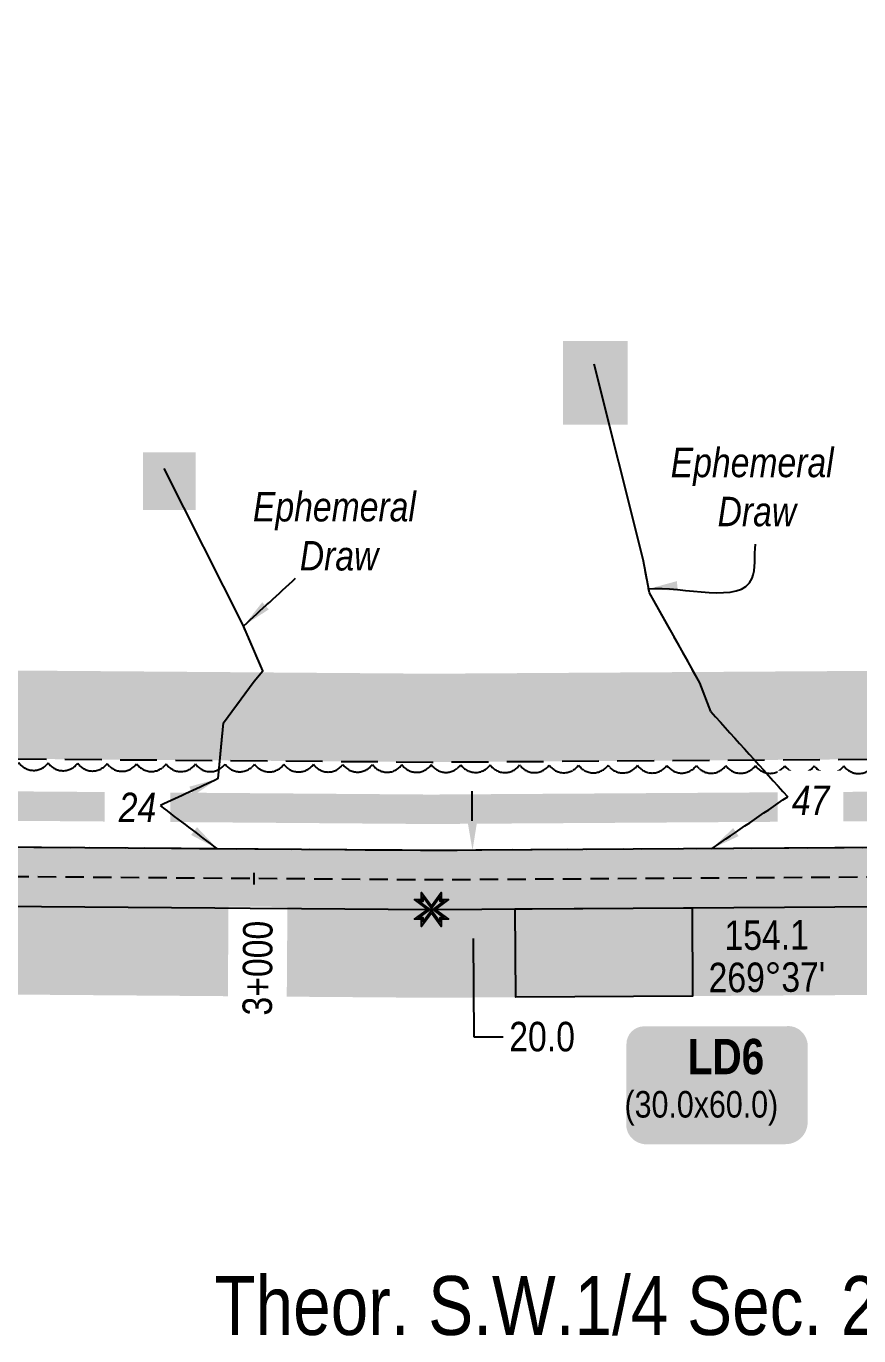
# Model space of a CAD drawing. Extents: x 454192 to 460119, y 6044068 to 6049303.
# Drawn here: x 457831.2 to 458113.8, y 6046286 to 6046730.5 of the extents above; entities that cross this region are included whole.
import ezdxf
from ezdxf.enums import TextEntityAlignment as Align

# ---------------------------------------------------------------- set-up
doc = ezdxf.new("R2010")
doc.units = 0
doc.header["$LTSCALE"] = 5
doc.header["$PDMODE"] = 34
doc.header["$PDSIZE"] = 0.03
for name, pattern in [('0', [1, 1, 0]), ('foc-ACCESSROAD', [3.75, 2.5, -1.25]), ('foc-TIELINE', [1.875, 1.25, -0.625]), ('foc-TOPO-ephemeral', [6.25, 3.125, -0.625, 0.625, -0.625, 0.625, -0.625])]:
    doc.linetypes.add(name, pattern=pattern)
doc.layers.get('Defpoints').update_dxf_attribs({"color": 9})
for name, color, linetype in [('AS-ROADS', 254, 'Continuous'), ('AS-UNDERLAY-H', 141, 'Continuous'), ('C-SYMBOL', 7, 'Continuous'), ('F-AR', 190, 'foc-ACCESSROAD'), ('L-BD', 7, 'Continuous'), ('L-MON', 1, 'Continuous'), ('P-BUFFER-H 30m', 51, 'Continuous'), ('P-PROPOSED', 10, 'Continuous'), ('P-PROPOSED-H', 21, 'Continuous'), ('P-TEMP-BLOCKS', 250, 'Continuous'), ('P-TEMP-H', 41, 'Continuous'), ('P-TEMP_LOG DECK', 46, 'Continuous'), ('P-TXT', 4, 'Continuous'), ('T-BUSH', 110, '0'), ('T-DRAW', 143, 'foc-TOPO-ephemeral'), ('T-TIE', 201, 'foc-TIELINE'), ('T-WATER-T', 170, 'Continuous')]:
    doc.layers.add(name, color=color, linetype=linetype)
doc.layers.add('CHAINAGE-T', color=201, linetype='Continuous', lineweight=18)
doc.layers.add('T-TIE-T', color=201, linetype='Continuous', lineweight=18)
doc.styles.add('175L', font='ARIALN.TTF', dxfattribs={"height": 20})
doc.styles.add('80', font='ARIALN.TTF', dxfattribs={"height": 10})
doc.styles.add('80CG', font='ARIALN.TTF', dxfattribs={"height": 10})
doc.styles.add('80L', font='ARIALN.TTF', dxfattribs={"height": 10})
doc.styles.add('BOLD', font='ARIALNB.TTF')
doc.styles.add('foc-LtypeFont', font='ARIALN.TTF', dxfattribs={"height": 7.349999999999999})
doc.linetypes.add('foc-TOPO-flowdirection-NOLINE', pattern='A,0,[">",foc-LtypeFont,S=0.3,R=0,X=0,Y=-0.945],-20,[">",foc-LtypeFont,S=0.3,R=0,X=0,Y=-0.945],0', length=20)
doc.dimstyles.new('Compass 5 000', dxfattribs={"dimscale": 5, "dimtxt": 9, "dimasz": 2, "dimexe": 0.2, "dimexo": 0.0625, "dimgap": 0.5, "dimtad": 0, "dimtih": 1, "dimtoh": 1, "dimzin": 0, "dimdsep": 46, "dimtxsty": '80CG', "dimcen": 0.1, "dimse1": 1, "dimse2": 1, "dimclrd": 256, "dimclrt": 256, "dimaunit": 1, "dimadec": 4, "dimazin": 0, "dimtfac": 0.06, "dimtofl": 0, "dimtmove": 0, "dimatfit": 1, "dimfxl": 0.2, "dimtolj": 1, "dimtzin": 0, "dimlwd": -1, "dimarcsym": 0})

# ---------------------------------------------------------------- blocks, each defined once
blk = doc.blocks.new('TEMP')
h = blk.add_hatch(color=255)
h.dxf.hatch_style = 1
h.paths.add_polyline_path([(-5.274161e-10, 0.2514284397220763), (-0.6656854269836912, 1.152061669657268), (-0.6656854269836914, 0.6656854303339061), (-1.152061663105632, 0.6656854303339061), (-0.2514284404497629, 5.273253e-10), (-1.152061661774314, -0.665685419564579), (-0.6656854224511335, -0.6656854195645793), (-0.6656854224511335, -1.152061655686338), (-5.273251e-10, -0.2514284436956587), (0.6656854183820542, -1.152061663420681), (0.6656854183820542, -0.6656854208922597), (1.152061656810019, -0.6656854053035205), (0.2514284429676993, 5.273253e-10), (1.152061671303363, 0.6656854258011663), (0.6656854287749412, 0.6656854258011663), (0.6656854131859291, 1.15206166422904)])
h.paths.add_polyline_path([(0.5656854229146121, 0.8485281473411305), (0.5656854319800914, 0.5656854258011663), (0.8485281444547581, 0.5656854258011663), (0.0831890339399251, 0), (0.8485281399220186, -0.5656854150320215), (0.5656854183820542, -0.5656854240973189), (0.5656854183820542, -0.8485281365719859), (0, -0.08318903609469999), (-0.5656854224511337, -0.8485281320390644), (-0.5656854224511337, -0.5656854195645792), (-0.8485281349258001, -0.5656854195645794), (-0.0831890328488955, 0), (-0.8485281394583584, 0.5656854303339058), (-0.5656854269836913, 0.5656854303339061), (-0.5656854269836913, 0.8485281428085727), (0, 0.0831890306941206)], flags=16)
h = blk.add_hatch(color=1)
h.dxf.hatch_style = 1
h.paths.add_polyline_path([(0, 0.0831890306941205), (-0.5656854269836911, 0.8485281428085727), (-0.5656854269836912, 0.5656854303339061), (-0.8485281394583578, 0.5656854303339061), (-0.0831890328488953, -1e-16), (-0.8485281349258001, -0.5656854195645793), (-0.5656854224511337, -0.5656854195645793), (-0.5656854224511337, -0.848528132039064), (0, -0.08318903609469999), (0.5656854183820542, -0.8485281365719856), (0.5656854183820542, -0.5656854240973191), (0.8485281399220184, -0.5656854150320213), (0.0831890339399251, -1e-16), (0.8485281444547581, 0.5656854258011663), (0.5656854319800914, 0.5656854258011663), (0.5656854229146121, 0.8485281473411308)])
at = {"color": 1}
for p, q in [((-0.0831890328488953, 0), (0.0831890339399252, 0)), ((0, 0.0831890306941205), (0, -0.08318903609469999))]:
    blk.add_line(p, q, dxfattribs=at)
at = {"color": 255, "flags": 128}
blk.add_lwpolyline([(-0.251428440449763, 5.27325e-10), (-1.152061663105632, 0.6656854303339061), (-0.6656854269836914, 0.6656854303339061), (-0.6656854269836914, 1.152061669657268), (-5.274159999999999e-10, 0.2514284397220763), (0.6656854131859291, 1.15206166422904), (0.6656854287749412, 0.6656854258011663), (1.152061671303363, 0.6656854258011663), (0.2514284429676991, 5.27325e-10), (1.152061656810019, -0.6656854053035204), (0.6656854183820542, -0.6656854208922596), (0.6656854183820542, -1.152061663420681), (-5.27325e-10, -0.2514284436956586), (-0.6656854224511335, -1.152061655686338), (-0.6656854224511335, -0.6656854195645793), (-1.152061661774314, -0.6656854195645793)], close=True, dxfattribs=at)
at = {"color": 1, "flags": 128}
blk.add_lwpolyline([(-0.0831890328488953, 0), (-0.8485281394583578, 0.5656854303339061), (-0.5656854269836913, 0.5656854303339061), (-0.5656854269836913, 0.8485281428085727), (0, 0.0831890306941205), (0.5656854229146121, 0.8485281473411305), (0.5656854319800914, 0.5656854258011663), (0.8485281444547581, 0.5656854258011663), (0.0831890339399252, 0), (0.8485281399220184, -0.5656854150320214), (0.5656854183820542, -0.5656854240973189), (0.5656854183820542, -0.8485281365719856), (0, -0.08318903609469999), (-0.5656854224511335, -0.848528132039064), (-0.5656854224511335, -0.5656854195645792), (-0.8485281349258001, -0.5656854195645792)], close=True, dxfattribs=at)
blk = doc.blocks.new('*D614')
at = {"layer": 'Defpoints', "color": 0, "transparency": 16777216}
for p in [(457991.3984038121, 6046450.856319662), (457982.8025164861, 6046430.810749848), (457991.5274502082, 6046430.867076205)]:
    blk.add_point(p, dxfattribs=at)
at = {"layer": 'P-TXT', "transparency": 16777216}
for p, q in [((457982.6089135162, 6046460.799784926), (457982.5443569424, 6046470.799576546)), ((457982.86707306, 6046420.810958228), (457983.0821996951, 6046387.487914651)), ((457983.0821996951, 6046387.487914651), (457993.0821996951, 6046387.487914651))]:
    blk.add_line(p, q, dxfattribs=at)
for points in [[(457984.2755454529, 6046460.810544355), (457980.9422815794, 6046460.789025497), (457982.67347009, 6046450.799993305)], [(457984.5337049967, 6046420.821717657), (457981.2004411233, 6046420.800198799), (457982.8025164861, 6046430.810749848)]]:
    blk.add_solid(points, dxfattribs=at)
at = {"layer": 'P-TXT', "transparency": 16777216, "insert": (458006.2882024234, 6046387.487914651), "char_height": 10, "attachment_point": 5, "style": '80CG'}
blk.add_mtext('\\A1;20.0', dxfattribs=at)
blk = doc.blocks.new('*U629')
at = {"true_color": 0xff8aff}
h = blk.add_hatch(color=211, dxfattribs=at)
edge = h.paths.add_edge_path()
edge.add_line((-23.99999999999998, -20), (23.99999999999998, -20))
edge.add_arc((23.99999999999998, -14), 6, 270, 360)
edge.add_line((29.99999999999998, -14), (29.99999999999998, 12.5))
edge.add_arc((23.99999999999998, 12.5), 6, 0, 90)
edge.add_line((23.99999999999998, 18.5), (-23.99999999999998, 18.5))
edge.add_arc((-23.99999999999998, 12.5), 6, 90, 180)
edge.add_line((-29.99999999999998, 12.5), (-29.99999999999998, -14))
edge.add_arc((-23.99999999999998, -14), 6, 180, 270)
at = {"color": 250, "flags": 128}
blk.add_lwpolyline([(-23.99999999999998, -20, 3, 3, 0), (23.99999999999998, -20, 3, 3, 0.414213562373095), (29.99999999999998, -14, 3, 3, 0), (29.99999999999998, 12.5, 3, 0, 0.414213562373095), (23.99999999999998, 18.5, 0, 0, 0), (-23.99999999999998, 18.5, 0, 0, 0.414213562373095), (-29.99999999999998, 12.5, 0, 0, 0), (-29.99999999999998, -14, 0, 3, 0.414213562373095)], format="xyseb", close=True, dxfattribs=at)
at = {"flags": 128}
blk.add_lwpolyline([(22.722235087573, -9.970421612525914, 0, 7.499999999999999, 0), (-3.398394867633904e-15, -2.465190328815662e-32, 0, 0, 0)], format="xyseb", dxfattribs=at)
at = {"color": 250}
for tag, p, height, style in [('TEMP_AREA_W1_001', (-9.212824010914055, 2.244292974654144), 12, 'BOLD'), ('ENTER_TEXT_001', (-30.65893587994544, -12.47010782646594), 9, '80')]:
    blk.add_attdef(tag, p, '', height=height, dxfattribs=dict(at, style=style))

msp = doc.modelspace()

# ---------------------------------------------------------------- hatches: boundary and pattern name
at = {"layer": 'AS-UNDERLAY-H'}
h = msp.add_hatch(color=256, dxfattribs=at)
h.dxf.hatch_style = 1
h.paths.add_polyline_path([(458013.4293092508, 6046623.658756662), (458035.3542661162, 6046623.658756662), (458035.3542661162, 6046595.271414676), (458013.4293092508, 6046595.271414676)])
h = msp.add_hatch(color=256, dxfattribs=at)
h.dxf.hatch_style = 1
h.paths.add_polyline_path([(457870.8510068862, 6046585.793381166), (457888.7288183767, 6046585.793381166), (457888.7288183767, 6046566.315581023), (457870.8510068862, 6046566.315581023)])
at = {"layer": 'P-BUFFER-H 30m'}
h = msp.add_hatch(color=256, dxfattribs=at)
h.dxf.hatch_style = 1
edge = h.paths.add_edge_path()
edge.add_line((457553.0937412522, 6046482.885509854), (457553.1087771795, 6046512.870587947))
edge.add_line((457553.1087771795, 6046512.870587938), (457569.4829734795, 6046512.965258809))
edge.add_line((457569.482973479, 6046512.965258817), (457630.3666173078, 6046513.319759865))
edge.add_arc((457630.5412020328, 6046483.335778121), 29.98448999981859, 89.55828061606832, 90.33360662225999, ccw=False)
edge.add_line((457630.7723638978, 6046513.319377059), (457968.7859315851, 6046510.713423785))
edge.add_line((457968.7859315851, 6046510.713423785), (458122.4744501605, 6046511.705335622))
edge.add_arc((458122.6679672544, 6046481.721470098), 29.98449000003604, 89.86329677045768, 90.36978416918498, ccw=False)
edge.add_line((458122.7395078251, 6046511.705874753), (458261.2587793808, 6046511.375377893))
edge.add_arc((458261.1872381793, 6046481.390973239), 29.98449000061007, 89.77150584693112, 89.86329556494633, ccw=False)
edge.add_line((458261.3068152681, 6046511.375224805), (458365.0199887828, 6046510.961619123))
edge.add_line((458365.0199887822, 6046510.961619123), (458397.6085621311, 6046510.832110683))
edge.add_line((458397.6085621311, 6046510.832110675), (458397.4518491002, 6046488.51514385))
edge.add_line((458397.4518491002, 6046488.515143858), (458417.3767772921, 6046488.580954267))
edge.add_line((458417.3767772927, 6046488.580954258), (458417.2791198288, 6046480.769212233))
edge.add_line((458417.2791198283, 6046480.769212241), (458364.9004122964, 6046480.977367556))
edge.add_line((458364.9004122969, 6046480.977367556), (458261.1872387823, 6046481.390973238))
edge.add_line((458261.1872387823, 6046481.390973238), (458122.6679672266, 6046481.721470098))
edge.add_line((458122.6679672266, 6046481.721470098), (457968.7671082256, 6046480.728187808))
edge.add_line((457968.7671082256, 6046480.728187808), (457630.5412020005, 6046483.33577813))
edge.add_line((457630.5412020005, 6046483.335778121), (457569.6563322375, 6046482.981269959))
edge.add_line((457569.6563322375, 6046482.981269959), (457553.1157613908, 6046482.885637159))
edge.add_line((457553.1157613902, 6046482.885637168), (457553.0937412517, 6046482.885509854))
h = msp.add_hatch(color=256, dxfattribs=at)
h.dxf.hatch_style = 1
edge = h.paths.add_edge_path()
edge.add_line((457564.5990319364, 6046388.349112325), (457584.1349559893, 6046388.2922731))
edge.add_arc((457584.2221946557, 6046418.276636193), 29.98449000181143, 269.8333000020467, 330.2589190924769)
edge.add_line((457610.2570091588, 6046403.401889995), (457630.118343677, 6046403.345363278))
edge.add_line((457630.118343677, 6046403.34536327), (457968.5047071751, 6046400.73633981))
edge.add_line((457968.5047071747, 6046400.736339818), (458122.8304376185, 6046401.72962614))
edge.add_line((458122.8304376185, 6046401.72962614), (458260.9114869449, 6046401.399892922))
edge.add_line((458260.9114869449, 6046401.399892922), (458432.2488175842, 6046400.717267983))
edge.add_line((458432.2488175847, 6046400.717267983), (458500.6758098734, 6046400.107333126))
edge.add_line((458500.675809873, 6046400.107333126), (458536.9488100571, 6046400.123530171))
edge.add_arc((458536.9343268147, 6046430.108016673), 29.98449000071049, 270.0276752644726, 340.5564546340761)
edge.add_line((458565.208799545, 6046420.126842774), (458812.1520651685, 6046420.246122433))
edge.add_arc((458812.1375819266, 6046450.230608934), 29.98448999884881, 270.0276752644743, 329.372174628398)
edge.add_line((458837.9390770249, 6046434.954729543), (458846.9931910113, 6046450.24744505))
edge.add_line((458846.9931910113, 6046450.24744505), (458812.1463119249, 6046450.23061315))
edge.add_line((458812.1463119253, 6046450.230613142), (458537.0919993069, 6046450.09775516))
edge.add_line((458537.0919993065, 6046450.097755167), (458536.934326815, 6046430.108016673))
edge.add_line((458536.934326815, 6046430.108016673), (458500.9430707669, 6046430.090632014))
edge.add_line((458500.9430707673, 6046430.090632014), (458432.4421793247, 6046430.701225583))
edge.add_line((458432.4421793243, 6046430.701225583), (458261.0070180336, 6046431.384240288))
edge.add_line((458261.0070180336, 6046431.384240288), (458122.7694525382, 6046431.714347262))
edge.add_line((458122.7694525386, 6046431.714347262), (457968.735886446, 6046430.719938613))
edge.add_line((457968.735886446, 6046430.719938613), (457630.2766030296, 6046433.329524299))
edge.add_line((457630.2766030291, 6046433.329524292), (457583.7357817408, 6046433.461982653))
edge.add_line((457583.7357817408, 6046433.46198266), (457584.2221946563, 6046418.276636192))
edge.add_line((457584.2221946567, 6046418.276636191), (457564.0408158436, 6046418.335353349))
edge.add_line((457564.0408158432, 6046418.335353349), (457564.5990319364, 6046388.349112325))
at = {"layer": 'P-PROPOSED-H'}
h = msp.add_hatch(color=256, dxfattribs=at)
h.dxf.hatch_style = 1
edge = h.paths.add_edge_path()
edge.add_line((458818.4955222085, 6046500.207835797), (458539.1947312414, 6046500.072926667))
edge.add_line((458539.194731241, 6046500.072926667), (458539.8253991127, 6046580.029079455))
edge.add_line((458539.8253991131, 6046580.029079448), (458519.8363609161, 6046580.186746417))
edge.add_line((458519.8363609157, 6046580.186746422), (458518.8101920275, 6046450.088924604))
edge.add_line((458518.8101920275, 6046450.088924604), (458501.0273318436, 6046450.080335048))
edge.add_line((458501.027331844, 6046450.080335048), (458432.571087151, 6046450.690530649))
edge.add_line((458432.5710871505, 6046450.690530649), (458261.0707054256, 6046451.373805199))
edge.add_line((458261.0707054256, 6046451.373805199), (458122.7287958175, 6046451.704161342))
edge.add_line((458122.7287958175, 6046451.704161343), (457968.7484236335, 6046450.710096103))
edge.add_line((457968.7484236339, 6046450.710096103), (457630.382109264, 6046453.318964982))
edge.add_line((457630.3821092637, 6046453.318964982), (457563.0936815486, 6046453.510472448))
edge.add_line((457563.0936815486, 6046453.510472447), (457563.5800524206, 6046438.326438533))
edge.add_line((457563.5800524206, 6046438.326438533), (457324.2810652554, 6046439.022672254))
edge.add_line((457324.2810652558, 6046439.022672254), (457060.581466893, 6046439.482915345))
edge.add_line((457060.5814668927, 6046439.482915344), (456735.2907690592, 6046441.942976934))
edge.add_line((456735.2907690592, 6046441.942976934), (456420.7909821658, 6046441.57685668))
edge.add_line((456420.7909821658, 6046441.576856681), (456135.299146226, 6046443.735933176))
edge.add_line((456135.2991462264, 6046443.735933176), (455953.6992153738, 6046443.5774573))
edge.add_line((455953.6992153735, 6046443.5774573), (455853.1292455015, 6046441.119580179))
edge.add_line((455853.1292455015, 6046441.119580179), (455709.0371465966, 6046442.62856427))
edge.add_line((455709.0371465969, 6046442.628564269), (455374.0433969455, 6046444.674950089))
edge.add_line((455374.0433969451, 6046444.67495009), (455232.3460407503, 6046443.809359432))
edge.add_arc((455225.6326031068, 6047208.779901239), 765.0000000507549, 259.7357902105097, 270.5028190593318, ccw=False)
edge.add_line((455089.3190970664, 6046456.022551127), (455131.5889893472, 6046619.607924053))
edge.add_line((455131.5889893472, 6046619.607924052), (454899.2236119382, 6046679.650330647))
edge.add_line((454899.2236119382, 6046679.650330647), (454894.2206708792, 6046660.288843404))
edge.add_line((454894.2206708792, 6046660.288843404), (455107.2320694498, 6046605.247437743))
edge.add_line((455107.2320694498, 6046605.247437743), (455064.6550131445, 6046440.473333576))
edge.add_arc((455225.6326030915, 6047208.779901063), 784.9896598746255, 258.1664210565513, 270.5008607531998)
edge.add_line((455232.494635656, 6046423.820234189), (455374.0433969451, 6046424.68491712))
edge.add_line((455374.0433969451, 6046424.68491712), (455708.8714275427, 6046422.639543625))
edge.add_line((455708.8714275427, 6046422.639543619), (455853.2688197791, 6046421.127362395))
edge.add_line((455853.2688197791, 6046421.127362401), (455953.9521680808, 6046423.588010432))
edge.add_line((455953.9521680811, 6046423.588010432), (456135.2322818727, 6046423.746207214))
edge.add_line((456135.2322818727, 6046423.746207214), (456420.7270309764, 6046421.587108689))
edge.add_line((456420.7270309764, 6046421.587108688), (456735.2268178696, 6046421.953228941))
edge.add_line((456735.2268178696, 6046421.953228941), (457060.4884365485, 6046419.493387259))
edge.add_line((457060.4884365485, 6046419.493387252), (457324.2345414239, 6046419.033063))
edge.add_line((457324.2345414239, 6046419.033063007), (457584.2221946567, 6046418.276636191))
edge.add_line((457584.2221946567, 6046418.276636191), (457583.7357817409, 6046433.461982659))
edge.add_line((457583.7357817405, 6046433.46198266), (457630.2766030288, 6046433.329524293))
edge.add_line((457630.2766030288, 6046433.329524286), (457968.7358864456, 6046430.719938606))
edge.add_line((457968.735886446, 6046430.719938613), (458122.7694525386, 6046431.714347262))
edge.add_line((458122.7694525386, 6046431.714347262), (458261.0070180336, 6046431.384240288))
edge.add_line((458261.0070180332, 6046431.384240288), (458432.4421793239, 6046430.701225583))
edge.add_line((458432.4421793239, 6046430.701225583), (458500.9430707669, 6046430.090632014))
edge.add_line((458500.9430707673, 6046430.090632014), (458538.6428775205, 6046430.108841944))
edge.add_line((458538.6428775202, 6046430.108841944), (458539.0370587493, 6046480.083188173))
edge.add_line((458539.0370587497, 6046480.083188173), (458829.8951006453, 6046480.22367974))
edge.add_line((458829.8951006449, 6046480.22367974), (459175.0442248065, 6047063.19263407))
edge.add_line((459175.0442248065, 6047063.19263407), (459179.7677283256, 6047594.866321391))
edge.add_line((459179.767728326, 6047594.866321391), (459185.5728003737, 6048248.443656111))
edge.add_line((459185.5728003733, 6048248.443656112), (459264.0470980688, 6048407.062513886))
edge.add_line((459264.0470980692, 6048407.062513886), (459246.1232779762, 6048415.930054691))
edge.add_line((459246.1232779758, 6048415.930054691), (459165.6168756075, 6048253.203735856))
edge.add_line((459165.6168756079, 6048253.203735856), (459159.771201616, 6047595.055138189))
edge.add_line((459159.771201616, 6047595.055138189), (459155.0953977561, 6047068.750482725))
edge.add_line((459155.0953977557, 6047068.750482725), (458818.4955222081, 6046500.207835796))
at = {"layer": 'P-TEMP-H'}
h = msp.add_hatch(color=256, dxfattribs=at)
h.dxf.hatch_style = 1
h.paths.add_polyline_path([(458057.1852272212, 6046431.290949151), (458057.3788969454, 6046401.291574285), (457997.3801472203, 6046400.904234847), (457997.1864775018, 6046430.903609708)])

# ---------------------------------------------------------------- linework, layer by layer
at = {"layer": 'AS-ROADS', "const_width": 10.00000000000009, "flags": 128}
msp.add_lwpolyline([(458122.3435017091, 6046465.696028777), (457968.4030455886, 6046464.702221207), (457630.1067793249, 6046467.310550022), (457569.0709849246, 6046467.48658355), (457560.6741393623, 6046467.510656795), (457510.6325583442, 6046467.654660702), (457322.2973020296, 6046468.197132284), (457058.691147233, 6046468.634308451), (456753.4087555063, 6046471.153331867), (456733.3232647112, 6046471.123831699), (456418.8701458585, 6046470.655411791), (456133.4059993475, 6046472.791972416), (455951.2786803559, 6046472.61286127), (455937.513577266, 6046472.277678831), (455907.3292421503, 6046471.541752683), (455850.8533671188, 6046470.164999367), (455707.2396829032, 6046471.669246719), (455371.982432058, 6046473.674769529)], dxfattribs=at)
at = {"layer": 'F-AR', "flags": 128}
msp.add_lwpolyline([(455057.5825928138, 6046496.46048452), (455078.5119391262, 6046492.672360874), (455080.966733452, 6046503.26625199), (455102.9235893309, 6046499.320371035), (455109.9069786016, 6046498.06461001), (455139.8593046684, 6046493.939024431), (455169.9547680888, 6046491.042091924), (455230.3759601071, 6046488.951976945), (455372.3357426151, 6046489.70057858), (455707.7179969586, 6046487.693936423), (455851.1038610276, 6046486.192521919), (455908.339997007, 6046487.587922137), (455938.5241303715, 6046488.323332898), (455951.4430685795, 6046488.638521474), (456125.3708670487, 6046488.183808501), (456150.4916030075, 6046488.014520708), (456150.3011139189, 6046483.504140972), (456150.0678960143, 6046477.976164516), (456170.0957228422, 6046477.94106395), (456170.3304846287, 6046483.504971847), (456170.5058976866, 6046487.87964505), (456233.7000431715, 6046487.453781832), (456419.270251428, 6046486.680419305), (456733.9844368166, 6046487.149972469), (456753.8140752947, 6046487.178902227), (457059.1202771338, 6046484.659604002), (457322.6860836201, 6046484.223101879), (457533.095051742, 6046482.943420158), (457533.083993536, 6046479.753484635), (457533.0694318258, 6046475.553002389), (457539.4105465396, 6046475.541942787), (457553.0900473634, 6046475.519050792), (457553.1046102222, 6046479.721635472), (457553.1157613898, 6046482.885637168), (457569.6563322375, 6046482.981269952), (457630.5412020005, 6046483.335778113), (457968.7671082256, 6046480.728187808), (458122.6679672266, 6046481.721470098), (458261.1872387823, 6046481.390973238), (458364.9004122969, 6046480.977367556), (458417.621284146, 6046480.767852465), (458432.6217291821, 6046480.707588996), (458501.1013238283, 6046480.09787571), (458857.4514799944, 6046480.269806719), (459061.71592174, 6046484.070378175), (459069.3311782102, 6046484.360270104), (459076.9289280328, 6046484.948408348), (459084.4981486568, 6046485.832088421), (459092.02702739, 6046487.011316337), (459099.5042490719, 6046488.483189877), (459114.2577951211, 6046492.296875089), (459170.4686588179, 6046509.195304854), (459190.3445612393, 6046515.170422708), (459190.5197465585, 6046511.111934065), (459190.7547419893, 6046505.672367617), (459200.6387503908, 6046508.503546143), (459210.5243752509, 6046511.334731566), (459210.2710633865, 6046517.199697297), (459210.1024383801, 6046521.109338493), (459230.8400433593, 6046527.344138396), (459308.4463424329, 6046552.098707652), (459418.0037820883, 6046584.681814693), (459425.4321999914, 6046586.746702442), (459432.9299652069, 6046588.544347359), (459440.4871020063, 6046590.071634777), (459448.0944679445, 6046591.327545169), (459455.7418662885, 6046592.310267325), (459463.4194511838, 6046593.018187089), (459471.1174985259, 6046593.450289964), (459478.8260004777, 6046593.606364875), (459486.5354190952, 6046593.486697116), (459494.2352704274, 6046593.089878235), (459501.9163816532, 6046592.417992426), (459509.5682848556, 6046591.471433225), (459517.1810947742, 6046590.250689016), (459524.7455257287, 6046588.758245326), (459532.2512358692, 6046586.995595747), (459539.6895185381, 6046584.96492014), (459547.0498106686, 6046582.669015575), (459554.3234734525, 6046580.111162585), (459561.5005254739, 6046577.294152962), (459568.5722149892, 6046574.221668626), (459575.5294464524, 6046570.897995277), (459589.0636818171, 6046563.513627498), (459616.7468191163, 6046547.095283551), (459609.9212290274, 6046540.671143346), (459604.4607098963, 6046535.530717513), (459602.5086984013, 6046533.909696721), (459596.820224411, 6046529.184325635), (459593.188741521, 6046526.167455952), (459573.7515649964, 6046537.695746606), (459567.9856671068, 6046540.977087496), (459562.1056297491, 6046544.049886907), (459556.1192654302, 6046546.909469982), (459550.0346353092, 6046549.552961878), (459543.8586960177, 6046551.977597661), (459537.6003017025, 6046554.178092345), (459531.2667766491, 6046556.153780299), (459524.8665228498, 6046557.900882365), (459518.4079564975, 6046559.417221223), (459511.899272632, 6046560.701923113), (459505.3484112641, 6046561.751613348), (459498.7641598442, 6046562.566614371), (459492.1552844075, 6046563.144845625), (459485.5296952401, 6046563.486136626), (459478.8961126647, 6046563.589808942), (459472.2629634119, 6046563.454886354), (459465.6389301397, 6046563.082993566), (459459.0327949161, 6046562.47385198), (459452.4525995643, 6046561.628991811), (459445.9066025789, 6046560.548139), (459439.4039574729, 6046559.23351464), (459426.560255979, 6046555.909677934), (459317.286771799, 6046523.411527593), (459239.7222806197, 6046498.670045063), (459200.446657058, 6046486.863077739), (459170.1893398039, 6046477.766773961), (459122.8995920465, 6046463.55071497), (459114.4308648084, 6046461.183978485), (459105.8762728435, 6046459.149848361), (459097.2487079524, 6046457.451813834), (459088.5615085565, 6046456.091257041), (459079.8277984274, 6046455.071564866), (459062.274296643, 6046454.058098656), (458857.7379663495, 6046450.252635039), (458501.027331844, 6046450.080335048), (458432.5710871505, 6046450.690530649), (458364.627646686, 6046450.960936), (458261.0707054256, 6046451.373805199), (458122.7287958175, 6046451.704161343), (457968.7484236339, 6046450.710096103), (457630.3821092637, 6046453.318964982), (457569.3825093551, 6046453.494894122), (457548.0922911168, 6046453.555931876), (457547.7013637427, 6046465.76031098), (457527.7001088753, 6046465.802222074), (457528.090596466, 6046453.611572594), (457322.6180469556, 6046454.205416281), (457058.971610111, 6046454.64265927), (456753.7126717775, 6046457.161489163), (456733.7000814425, 6046457.132096065), (456419.1799707009, 6046456.663576359), (456133.7120277716, 6046458.800165399), (455951.8234399306, 6046458.621289033), (455938.2335072013, 6046458.290372019), (455908.0496352344, 6046457.554457155), (455851.3124105367, 6046456.171332712), (455707.4710509139, 6046457.677964796), (455372.3387398811, 6046459.682740228), (455230.5624852612, 6046458.805856683), (455202.5061842517, 6046459.146865354), (455174.4807282179, 6046460.515551908), (455146.5243551803, 6046462.911038269), (455118.6749124329, 6046466.328243848), (455102.6236123477, 6046468.89887944), (455090.9691139897, 6046470.765202334), (455036.1382863924, 6046482.668450749), (454789.4644279444, 6046545.766350207), (454624.5864784045, 6046577.430937037), (454454.3325632148, 6046604.933194922), (454298.7140224161, 6046631.018998805), (454298.9144588612, 6046650.913985496), (454299.0198957694, 6046661.403819026), (454459.2072850538, 6046634.55172526), (454629.8118499541, 6046606.992965591), (454754.109276971, 6046583.140834293), (454754.7377252688, 6046583.001010353), (454796.0202000943, 6046575.073215762), (454862.9658021918, 6046557.915925833), (454867.2994490709, 6046556.748575836), (454864.7681208289, 6046548.145789094), (454864.5013155896, 6046547.367908319), (454863.900933268, 6046545.278668586), (454999.4998044011, 6046511.079843847), (455038.3115557489, 6046501.309836677), (455057.5825928138, 6046496.46048452)], close=True, dxfattribs=at)
at = {"layer": 'P-PROPOSED'}
msp.add_lwpolyline([(458122.7287958175, 6046451.704161343), (457968.7484236339, 6046450.710096103), (457630.3821092637, 6046453.318964982), (457563.0936815486, 6046453.510472447), (457563.5800524206, 6046438.326438533), (457324.2810652558, 6046439.022672254), (457060.5814668927, 6046439.482915344), (456735.2907690592, 6046441.942976934), (456420.7909821658, 6046441.576856681), (456135.2991462264, 6046443.735933176), (455953.6992153735, 6046443.5774573), (455853.1292455015, 6046441.119580179), (455709.0371465969, 6046442.628564269), (455374.0433969451, 6046444.67495009)], dxfattribs=at)
at = {"layer": 'P-TEMP_LOG DECK'}
msp.add_lwpolyline([(458057.1852272212, 6046431.290949151), (458057.3788969454, 6046401.291574285), (457997.3801472203, 6046400.904234847), (457997.1864775018, 6046430.903609708)], close=True, dxfattribs=at)
at = {"layer": 'T-BUSH', "flags": 128}
msp.add_lwpolyline([(457552.8516306813, 6046525.815038364, 0.52056705), (457552.8269860867, 6046515.815068713, 0.52056705), (457552.8023414898, 6046505.8150991, 0.52056705), (457552.7776968947, 6046495.815129464, 0.52056705), (457552.7530522997, 6046485.815159836, 0.52056705), (457558.6900019291, 6046481.828130036, 0.52056705), (457568.6893925045, 6046481.93852987, 0.52056705), (457578.6887830807, 6046482.048929743, 0.52056705), (457588.6881736545, 6046482.159329597, 0.52056705), (457598.6875642303, 6046482.26972945, 0.52056705), (457608.6869548055, 6046482.380129304, 0.52056705), (457618.6863453797, 6046482.490529157, 0.52056705), (457628.6857359559, 6046482.600929012, 0.52056705), (457638.685133529, 6046482.63281341, 0.52056705), (457648.6845436251, 6046482.52419605, 0.52056705), (457658.6839537211, 6046482.41557869, 0.52056705), (457668.6833638164, 6046482.30696133, 0.52056705), (457678.6827739118, 6046482.19834397, 0.52056705), (457688.6821840079, 6046482.08972661, 0.52056705), (457698.6815941042, 6046481.98110925, 0.52056705), (457708.6810042002, 6046481.872491886, 0.52056705), (457718.6804142975, 6046481.763874531, 0.52056705), (457728.6798243935, 6046481.655257152, 0.52056705), (457738.6792344893, 6046481.546639811, 0.52056705), (457748.6786445854, 6046481.438022451, 0.52056705), (457758.6780546815, 6046481.329405073, 0.52056705), (457768.6774647766, 6046481.220787727, 0.52056705), (457778.6768748727, 6046481.112170372, 0.52056705), (457788.6762849687, 6046481.003553012, 0.52056705), (457798.6756950645, 6046480.894935653, 0.52056705), (457808.6751051606, 6046480.786318293, 0.52056705), (457818.6745152578, 6046480.677700933, 0.52056705), (457828.6739253541, 6046480.569083569, 0.52056705), (457838.6733354502, 6046480.460466214, 0.52056705), (457848.6727455463, 6046480.351848854, 0.52056705), (457858.672155642, 6046480.243231494, 0.52056705), (457868.6716789475, 6046480.150908641, 0.52056705), (457878.6716329427, 6046480.120575201, 0.52056705), (457888.6715869356, 6046480.090241761, 0.52056705), (457898.6715409308, 6046480.059908321, 0.52056705), (457908.6714949236, 6046480.029574881, 0.52056705), (457918.6714489185, 6046479.999241441, 0.52056705), (457928.6714029114, 6046479.968907983, 0.52056705), (457938.6713569065, 6046479.938574557, 0.52056705), (457948.6713108994, 6046479.908241122, 0.52056705), (457958.6712648945, 6046479.877907682, 0.52056705), (457968.6712188874, 6046479.847574242, 0.52056705), (457978.6711728826, 6046479.817240803, 0.52056705), (457988.6711268754, 6046479.786907363, 0.52056705), (457998.6710808706, 6046479.756573918, 0.52056705), (458008.6710348637, 6046479.726240483, 0.52056705), (458018.670988859, 6046479.695907043, 0.52056705), (458028.6709428518, 6046479.665573603, 0.52056705), (458038.670896847, 6046479.635240145, 0.52056705), (458048.6708508398, 6046479.604906724, 0.52056705), (458058.670804835, 6046479.574573279, 0.52056705), (458068.6707588279, 6046479.544239844, 0.52056705), (458078.670712823, 6046479.513906404, 0.52056705), (458088.6706668159, 6046479.483572965, 0.52056705), (458098.6706465312, 6046479.463489226, 0.52056705), (458108.6706268177, 6046479.443633033, 0.52056705), (458118.6706071045, 6046479.42377684, 0.52056705), (458128.670587392, 6046479.403920646, 0.52056705), (458138.6705676788, 6046479.384064453, 0.52056705), (458148.6705479651, 6046479.36420826, 0.52056705), (458158.6705282505, 6046479.344352066, 0.52056705), (458168.6705085373, 6046479.324495854, 0.52056705), (458178.6704888236, 6046479.304639679, 0.52056705), (458188.6704691105, 6046479.284783485, 0.52056705), (458198.6704493979, 6046479.264927292, 0.52056705), (458208.6704296847, 6046479.245071099, 0.52056705), (458218.6704099713, 6046479.225214906, 0.52056705), (458228.6703902564, 6046479.205358712, 0.52056705), (458227.5839731338, 6046487.93944163, 0.52056705), (458225.7413490825, 6046497.755611666, 0.52056705), (458224.3808223291, 6046507.662627712, 0.52056705), (458223.5983986312, 6046513.360041674, 0.52056705)], format="xyb", dxfattribs=at)
at = {"layer": 'T-DRAW', "linetype": 'foc-TOPO-flowdirection-NOLINE', "flags": 128}
for points in [[(458063.5172048889, 6046497.939016017), (458059.7772713441, 6046507.581000923), (458050.3043738561, 6046524.661831712), (458042.7154503817, 6046538.195828789), (458040.610362052, 6046549.454649584), (458023.9640233088, 6046615.767912632)], [(457896.3227653647, 6046475.097206802), (457898.1957336892, 6046494.088025039), (457908.566095166, 6046508.150295232), (457911.5126185177, 6046511.659109305), (457904.8191580007, 6046527.209148657), (457878.0192660681, 6046580.347872973)]]:
    msp.add_lwpolyline(points, dxfattribs=at)
at = {"layer": 'T-DRAW', "flags": 128}
for points in [[(458063.5172048889, 6046497.939016017), (458059.7772713441, 6046507.581000923), (458050.3043738561, 6046524.661831712), (458042.7154503817, 6046538.195828789), (458040.610362052, 6046549.454649584)], [(457896.3227653647, 6046475.097206802), (457898.1957336892, 6046494.088025039), (457908.566095166, 6046508.150295232), (457911.5126185177, 6046511.659109305), (457904.8191580007, 6046527.209148657)]]:
    msp.add_lwpolyline(points, dxfattribs=at)
at = {"layer": 'T-TIE', "linetype": 'ByBlock'}
msp.add_line((457908.5777449728, 6046439.178836993), (457908.6085848204, 6046443.178718105), dxfattribs=at)

# ---------------------------------------------------------------- block references
at = {"layer": 'L-MON', "xscale": 5.000000000000039, "yscale": 5.000000000000039, "zscale": 5.000000000000039}
msp.add_blockref('TEMP', (457968.735886446, 6046430.719938613), dxfattribs=at)
at = {"layer": 'P-TEMP-BLOCKS'}
msp.add_blockref('*U629', (458064.923854942, 6046372.549856402), dxfattribs=at).add_auto_attribs({'TEMP_AREA_W1_001': 'LD6', 'ENTER_TEXT_001': '(30.0x60.0)'})

# ---------------------------------------------------------------- texts
at = {"layer": 'C-SYMBOL', "color": 3, "style": '175L'}
msp.add_text('Theor. S.W.1/4 Sec. 25-64-25-W.5M.', height=20.0000000000002, dxfattribs=at).set_placement((458084.1413821356, 6046280.295502805), align=Align.BOTTOM_CENTER)
at = {"layer": 'L-BD', "style": '80L'}
for s, p in [('154.1', (458082.5115149593, 6046421.959164032)), ("269°37'", (458082.6034605156, 6046407.716828062))]:
    msp.add_text(s, height=9.994830000000027, rotation=0.3698999999942441, dxfattribs=at).set_placement(p, align=Align.MIDDLE)

# ---------------------------------------------------------------- dimensions: what is measured, and where the dimension line sits
at = {"layer": 'P-TXT'}
dim = msp.add_linear_dim(base=(457982.8025164861, 6046430.810749848), p1=(457991.398403812, 6046450.856319662), p2=(457991.5274502082, 6046430.867076205), angle=270.36988449126926, text='20.0', dimstyle='Compass 5 000', dxfattribs=at)
dim.commit()
dim.dimension.update_dxf_attribs({"geometry": '*D614', "text_midpoint": (458006.2882024234, 6046387.487914651), "dimtype": 161})

# ---------------------------------------------------------------- next in the draw order: texts
at = {"layer": 'CHAINAGE-T', "linetype": 'Continuous', "insert": (457904.7063643638, 6046410.823726499), "char_height": 9.994714299999911, "width": 31.69306178570114, "attachment_point": 2, "rotation": 89.59030460674754, "style": '80L', "bg_fill": 2}
msp.add_mtext('3+000', dxfattribs=at)
at = {"layer": 'T-TIE-T', "linetype": 'Continuous', "char_height": 9.994714299999911, "width": 12.26950036639693, "attachment_point": 2, "style": '80L', "bg_fill": 2}
for s, insert in [('{\\fArial Narrow|b0|i1|c0|p34;24}', (457868.9672419102, 6046470.347122769)), ('{\\fArial Narrow|b0|i1|c0|p34;47}', (458097.4265077596, 6046472.766852318))]:
    msp.add_mtext(s, dxfattribs=dict(at, insert=insert))
at = {"layer": 'T-WATER-T', "linetype": '0', "char_height": 9.987625526769245, "width": 55.91067319612272, "attachment_point": 5, "rotation": 0.005425436960693001, "style": '80CG', "bg_fill": 2}
for insert in [(458077.5988516145, 6046574.012828395), (457935.8019986004, 6046558.993465113)]:
    msp.add_mtext('\\A1;{\\fArial Narrow|b0|i1|c0|p34;Ephemeral\\P Draw}', dxfattribs=dict(at, insert=insert))

# ---------------------------------------------------------------- next in the draw order: linework, layer by layer
at = {"layer": 'P-PROPOSED'}
msp.add_lwpolyline([(455374.0433969451, 6046424.68491712), (455708.8714275427, 6046422.639543619), (455853.2688197791, 6046421.127362401), (455953.9521680811, 6046423.588010432), (456135.2322818727, 6046423.746207214), (456420.7270309764, 6046421.587108688), (456735.2268178696, 6046421.953228941), (457060.4884365485, 6046419.493387252), (457324.2345414239, 6046419.033063007), (457584.2221946567, 6046418.276636191), (457583.7357817405, 6046433.46198266), (457630.2766030288, 6046433.329524286), (457968.735886446, 6046430.719938613), (458122.7694525386, 6046431.714347262)], dxfattribs=at)
at = {"layer": 'T-TIE', "flags": 128}
msp.add_lwpolyline([(459255.0817125927, 6048411.498003704), (459175.590968536, 6048250.824618964), (459169.765637393, 6047594.966367639), (459165.0659432026, 6047065.972636063), (458824.1949554522, 6046490.215757598), (458529.1207160034, 6046490.073229505), (458528.7265347738, 6046440.09888327), (458500.9852013048, 6046440.085483532), (458432.5066332382, 6046440.695878116), (458261.0388617294, 6046441.379022744), (458122.7491241776, 6046441.709254302), (457968.742155039, 6046440.715017344), (457630.3293561462, 6046443.324244642), (457573.4147316444, 6046443.486227553), (457573.9011235391, 6046428.301537362), (457324.25780334, 6046429.02786763), (457060.5349517201, 6046429.488151305), (456735.258793464, 6046431.948102938), (456420.7590065715, 6046431.58198267), (456135.2657140495, 6046433.741070195), (455953.8256917268, 6046433.582733867), (455853.1990326412, 6046431.123471289), (455708.9542870694, 6046432.634053951), (455374.0433969451, 6046434.679933605), (455232.4203809024, 6046433.814797071, -0.05048794096401655), (455076.9688428196, 6046448.177460403), (455119.4114994701, 6046612.431435095), (454896.7231114787, 6046669.97334123)], format="xyb", dxfattribs=at)

# ---------------------------------------------------------------- next in the draw order: leaders
at = {"layer": 'T-TIE-T', "linetype": 'Continuous', "path_type": 1}
for points in [[(458063.5172048889, 6046497.939016017), (458089.6626632166, 6046468.969610998)], [(457896.3227653647, 6046475.097206802), (457876.7226872104, 6046465.961831925)], [(457896.1390524972, 6046451.269928216), (457876.7226872104, 6046465.961831925)], [(458063.8181427231, 6046451.323846426), (458089.6626632166, 6046468.969610998)]]:
    msp.add_leader(points, dimstyle='Compass 5 000', override={"dimgap": 0.5, "dimtad": 0}, dxfattribs=at)
at = {"layer": 'T-WATER-T', "linetype": '0', "path_type": 1}
for points in [[(458042.2378689844, 6046539.468949576), (458077.5988516142, 6046543.108625382), (458078.6743666513, 6046554.664117984)], [(457905.0491288133, 6046527.013104467), (457922.6315051326, 6046543.087639312)]]:
    msp.add_leader(points, dimstyle='Compass 5 000', override={"dimgap": 0.5, "dimtad": 0}, dxfattribs=at)

doc.saveas('drawing.dxf')
